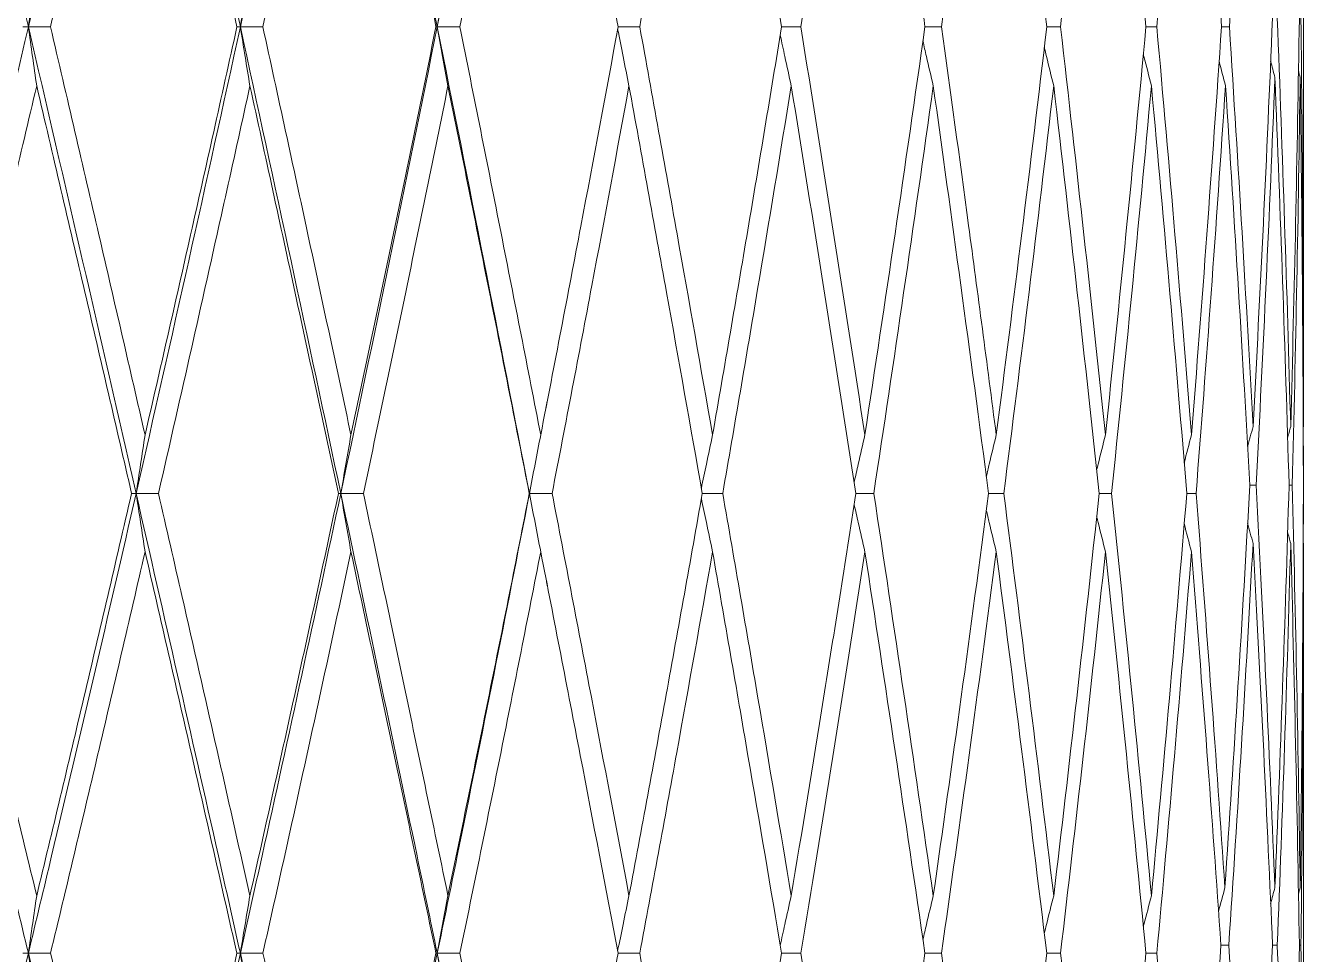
# Model space of a CAD drawing. Extents: x 4138 to 4928, y 0 to 579.
# Drawn here: x 4390.99 to 4399.09, y 411.38 to 417.27 of the extents above; entities that cross this region are included whole.
import ezdxf

# ---------------------------------------------------------------- set-up
doc = ezdxf.new("R2010")
doc.units = 0
doc.header["$LTSCALE"] = 10
doc.header["$MEASUREMENT"] = 0
doc.layers.add('1', color=7, linetype='CONTINUOUS')

msp = doc.modelspace()

# ---------------------------------------------------------------- linework, layer by layer
at = {"layer": '1', "color": 7, "linetype": 'Continuous', "lineweight": 18}
for p, q in [((4399.0925, 419.8803), (4399.0925, 414.7819)), ((4399.0925, 414.7287), (4399.0902, 414.7202)), ((4399.0925, 414.7819), (4399.0925, 414.7287)), ((4399.0925, 413.9878), (4399.0902, 413.9963)), ((4399.0925, 413.9348), (4399.0925, 413.9878)), ((4399.0925, 413.9348), (4399.0925, 408.9827))]:
    msp.add_line(p, q, dxfattribs=at)
for points, degree in [([(4390.3013, 420.2588), (4390.5393, 419.2554), (4390.7742, 418.2568), (4391.0056, 417.2641)], 3), ([(4391.0056, 417.2641), (4391.237, 418.2568), (4391.4649, 419.2554), (4391.6891, 420.2588)], 3), ([(4391.6891, 420.2588), (4391.9133, 419.2554), (4392.1337, 418.2568), (4392.3501, 417.2641)], 3), ([(4392.3501, 417.2641), (4392.5666, 418.2568), (4392.779, 419.2554), (4392.9872, 420.2588)], 3), ([(4392.9872, 420.2588), (4393.1954, 419.2554), (4393.3994, 418.2568), (4393.5989, 417.2641)], 3), ([(4394.1836, 420.2588), (4393.9933, 419.2554), (4393.7983, 418.2568), (4393.5989, 417.2641)], 3), ([(4391.7459, 419.8803), (4391.6452, 419.4328), (4391.4445, 418.5493), (4391.2453, 417.6887), (4391.1461, 417.2641)], 3), ([(4392.3284, 417.2641), (4392.2354, 417.6864), (4392.0453, 418.5448), (4391.8471, 419.4305), (4391.7459, 419.8803)], 3), ([(4393.0517, 419.8803), (4392.957, 419.427), (4392.769, 418.5377), (4392.5843, 417.6829), (4392.4929, 417.2641)], 3), ([(4393.591, 417.2641), (4393.5043, 417.6906), (4393.3277, 418.5532), (4393.1448, 419.4348), (4393.0517, 419.8803)], 3), ([(4394.2552, 419.8803), (4394.1697, 419.4325), (4393.9986, 418.5486), (4393.8278, 417.6884), (4393.7426, 417.2641)], 3), ([(4394.7461, 417.2641), (4394.6678, 417.6889), (4394.5078, 418.5497), (4394.3406, 419.433), (4394.2552, 419.8803)], 3), ([(4395.345, 419.8803), (4395.2738, 419.4645), (4395.1259, 418.6127), (4394.9663, 417.7204), (4394.8834, 417.2641)], 3), ([(4395.783, 417.2641), (4395.7123, 417.6964), (4395.5686, 418.5647), (4395.4203, 419.4405), (4395.345, 419.8803)], 3), ([(4396.311, 419.8803), (4396.2452, 419.4409), (4396.1116, 418.5655), (4395.9743, 417.6968), (4395.9047, 417.2641)], 3), ([(4396.692, 417.2641), (4396.6286, 417.7123), (4396.5016, 418.5966), (4396.3745, 419.4565), (4396.311, 419.8803)], 3), ([(4397.1442, 419.8803), (4397.0873, 419.4326), (4396.9725, 418.5489), (4396.8557, 417.6885), (4396.797, 417.2641)], 3), ([(4397.4646, 417.2641), (4397.4146, 417.6887), (4397.3113, 418.5493), (4397.2011, 419.4328), (4397.1442, 419.8803)], 3), ([(4397.8368, 419.8803), (4397.7908, 419.4344), (4397.6973, 418.5524), (4397.6008, 417.6902), (4397.5519, 417.2641)], 3), ([(4398.0937, 417.2641), (4398.0549, 417.68), (4397.9735, 418.532), (4397.8838, 419.4241), (4397.8368, 419.8803)], 3), ([(4398.3823, 419.8803), (4398.3472, 419.431), (4398.2753, 418.5457), (4398.2004, 417.6869), (4398.1624, 417.2641)], 3), ([(4398.5732, 417.2641), (4398.5452, 417.6771), (4398.4857, 418.5262), (4398.4182, 419.4213), (4398.3823, 419.8803)], 3), ([(4398.7757, 419.8803), (4398.7519, 419.4289), (4398.7026, 418.5414), (4398.6498, 417.6848), (4398.6227, 417.2641)], 3), ([(4391.0584, 417.6393), (4391.0495, 417.5771), (4391.0319, 417.4522), (4391.0144, 417.3269), (4391.0056, 417.2641)], 3), ([(4392.4109, 417.6393), (4392.4007, 417.5771), (4392.3804, 417.4522), (4392.3602, 417.3269), (4392.3501, 417.2641)], 3), ([(4393.667, 417.6393), (4393.6556, 417.5771), (4393.6328, 417.4522), (4393.6102, 417.3269), (4393.5989, 417.2641)], 3), ([(4398.7728, 414.7287), (4398.7958, 415.1558), (4398.8395, 416.0143), (4398.8783, 416.8819), (4398.8965, 417.3179)], 3), ([(4398.9266, 417.3179), (4398.9432, 416.8864), (4398.974, 416.0235), (4399, 415.1603), (4399.0117, 414.7287)], 3), ([(4399.0665, 417.3179), (4399.0599, 416.8843), (4399.0442, 416.0191), (4399.0234, 415.1582), (4399.0117, 414.7287)], 3), ([(4399.0767, 417.3179), (4399.0819, 416.8859), (4399.0897, 416.0224), (4399.0924, 415.1598), (4399.0925, 414.7287)], 3), ([(4390.3013, 414.3049), (4390.5393, 415.2846), (4390.7742, 416.2714), (4391.0056, 417.2641)], 3), ([(4391.0056, 417.2641), (4390.9997, 417.2641), (4390.9879, 417.2641), (4390.9762, 417.2641), (4390.9703, 417.2641)], 3), ([(4391.0056, 417.2641), (4391.029, 417.2641), (4391.0758, 417.2641), (4391.1227, 417.2641), (4391.1461, 417.2641)], 3), ([(4391.0056, 417.2641), (4391.237, 416.2714), (4391.4649, 415.2846), (4391.6891, 414.3049)], 3), ([(4391.0584, 416.8893), (4391.0495, 416.9515), (4391.0319, 417.0762), (4391.0143, 417.2014), (4391.0056, 417.2641)], 3), ([(4391.1461, 417.2641), (4391.2507, 416.8163), (4391.4552, 415.9371), (4391.6505, 415.0906), (4391.7459, 414.6756)], 3), ([(4391.6891, 414.3049), (4391.9133, 415.2846), (4392.1337, 416.2714), (4392.3501, 417.2641)], 3), ([(4391.7459, 414.6756), (4391.8413, 415.0908), (4392.0339, 415.9374), (4392.2298, 416.8165), (4392.3284, 417.2641)], 3), ([(4392.3501, 417.2641), (4392.3465, 417.2641), (4392.3393, 417.2641), (4392.332, 417.2641), (4392.3284, 417.2641)], 3), ([(4392.3501, 417.2641), (4392.3739, 417.2641), (4392.4215, 417.2641), (4392.4691, 417.2641), (4392.4929, 417.2641)], 3), ([(4392.3501, 417.2641), (4392.5666, 416.2714), (4392.779, 415.2846), (4392.9872, 414.3049)], 3), ([(4392.4109, 416.8893), (4392.4007, 416.9515), (4392.3804, 417.0762), (4392.3602, 417.2014), (4392.3501, 417.2641)], 3), ([(4392.4929, 417.2641), (4392.5903, 416.8179), (4392.7808, 415.9403), (4392.9628, 415.0922), (4393.0517, 414.6756)], 3), ([(4393.5989, 417.2641), (4393.3994, 416.2714), (4393.1954, 415.2846), (4392.9872, 414.3049)], 3), ([(4393.0517, 414.6756), (4393.1413, 415.0953), (4393.3208, 415.9465), (4393.5009, 416.821), (4393.591, 417.2641)], 3), ([(4393.5989, 417.2641), (4393.5976, 417.2641), (4393.5949, 417.2641), (4393.5923, 417.2641), (4393.591, 417.2641)], 3), ([(4393.5989, 417.2641), (4393.6228, 417.2641), (4393.6707, 417.2641), (4393.7186, 417.2641), (4393.7426, 417.2641)], 3), ([(4393.5989, 417.2641), (4393.7983, 416.2714), (4393.9933, 415.2846), (4394.1836, 414.3049)], 3), ([(4393.667, 416.8893), (4393.6556, 416.9515), (4393.6328, 417.0762), (4393.6102, 417.2014), (4393.5989, 417.2641)], 3), ([(4393.7426, 417.2641), (4393.8314, 416.8223), (4394.0055, 415.9491), (4394.1731, 415.0966), (4394.2552, 414.6756)], 3), ([(4394.2552, 414.6756), (4394.3431, 415.1264), (4394.5126, 416.0087), (4394.6701, 416.8521), (4394.7461, 417.2641)], 3), ([(4394.8834, 417.2641), (4394.9641, 416.82), (4395.1217, 415.9445), (4395.2718, 415.0943), (4395.345, 414.6756)], 3), ([(4395.345, 414.6756), (4395.421, 415.1102), (4395.5699, 415.9762), (4395.7129, 416.8359), (4395.783, 417.2641)], 3), ([(4395.9047, 417.2641), (4395.9743, 416.8315), (4396.1116, 415.9675), (4396.2452, 415.1058), (4396.311, 414.6756)], 3), ([(4396.311, 414.6756), (4396.3751, 415.0942), (4396.5028, 415.9442), (4396.6292, 416.8199), (4396.692, 417.2641)], 3), ([(4396.797, 417.2641), (4396.8535, 416.856), (4396.9681, 416.0165), (4397.0852, 415.1303), (4397.1442, 414.6756)], 3), ([(4397.1442, 414.6756), (4397.1989, 415.0968), (4397.3071, 415.9495), (4397.4126, 416.8225), (4397.4646, 417.2641)], 3), ([(4397.5519, 417.2641), (4397.6033, 416.816), (4397.7021, 415.9364), (4397.7932, 415.0903), (4397.8368, 414.6756)], 3), ([(4397.8368, 414.6756), (4397.8808, 415.0934), (4397.9678, 415.9427), (4398.0522, 416.8191), (4398.0937, 417.2641)], 3), ([(4398.1624, 417.2641), (4398.2028, 416.8152), (4398.2797, 415.9348), (4398.3493, 415.0895), (4398.3823, 414.6756)], 3), ([(4398.5732, 417.2641), (4398.5429, 416.8171), (4398.4807, 415.9386), (4398.4155, 415.0914), (4398.3823, 414.6756)], 3), ([(4398.6227, 417.2641), (4398.6062, 417.2641), (4398.5897, 417.2641), (4398.5732, 417.2641)], 3), ([(4398.6227, 417.2641), (4398.6514, 416.8188), (4398.7049, 415.951), (4398.7513, 415.1286), (4398.7728, 414.7287)], 3), ([(4398.5576, 417.0454), (4398.5712, 416.9933), (4398.5847, 416.9412), (4398.5983, 416.8893)], 3), ([(4398.9119, 416.943), (4398.9027, 416.9775), (4398.8936, 417.0119), (4398.8844, 417.0464)], 3), ([(4399.072, 416.943), (4399.0681, 416.9574), (4399.0642, 416.9718), (4399.0603, 416.9862)], 3), ([(4398.9119, 416.943), (4398.8944, 416.5087), (4398.8571, 415.6435), (4398.8148, 414.7853), (4398.7925, 414.3579)], 3), ([(4399.0013, 414.3579), (4398.9888, 414.789), (4398.9614, 415.6508), (4398.9292, 416.5124), (4398.9119, 416.943)], 3), ([(4399.0215, 414.3579), (4399.0325, 414.7882), (4399.0518, 415.6493), (4399.0661, 416.5116), (4399.072, 416.943)], 3), ([(4399.0921, 414.3579), (4399.0913, 414.7883), (4399.0871, 415.6495), (4399.0778, 416.5117), (4399.072, 416.943)], 3), ([(4391.0584, 416.8893), (4390.9542, 416.4457), (4390.7469, 415.5714), (4390.542, 414.7228), (4390.4402, 414.3049)], 3), ([(4391.6605, 414.3049), (4391.5634, 414.725), (4391.3659, 415.5759), (4391.162, 416.448), (4391.0584, 416.8893)], 3), ([(4392.4109, 416.8893), (4392.3128, 416.443), (4392.118, 415.566), (4391.9261, 414.72), (4391.831, 414.3049)], 3), ([(4392.9723, 414.3049), (4392.8831, 414.7201), (4392.7004, 415.5661), (4392.5089, 416.4431), (4392.4109, 416.8893)], 3), ([(4393.667, 416.8893), (4393.5777, 416.4485), (4393.3991, 415.577), (4393.2201, 414.7255), (4393.1307, 414.3049)], 3), ([(4394.1826, 414.3049), (4394.1, 414.725), (4393.9316, 415.5758), (4393.7563, 416.4479), (4393.667, 416.8893)], 3), ([(4394.815, 416.8893), (4394.7391, 416.4755), (4394.5822, 415.631), (4394.4142, 414.7526), (4394.3273, 414.3049)], 3), ([(4395.2799, 414.3049), (4395.2061, 414.7232), (4395.0548, 415.5723), (4394.8962, 416.4462), (4394.815, 416.8893)], 3), ([(4395.8441, 416.8893), (4395.7744, 416.4605), (4395.6324, 415.6009), (4395.4848, 414.7375), (4395.4096, 414.3049)], 3), ([(4396.254, 414.3049), (4396.1868, 414.7392), (4396.0513, 415.6042), (4395.9135, 416.4622), (4395.8441, 416.8893)], 3), ([(4396.7448, 416.8893), (4396.6825, 416.4449), (4396.5572, 415.5697), (4396.4309, 414.7219), (4396.3675, 414.3049)], 3), ([(4397.0958, 414.3049), (4397.0368, 414.754), (4396.919, 415.634), (4396.8025, 416.477), (4396.7448, 416.8893)], 3), ([(4397.5085, 416.8893), (4397.4571, 416.4475), (4397.3528, 415.5749), (4397.246, 414.7245), (4397.1921, 414.3049)], 3), ([(4397.7975, 414.3049), (4397.7528, 414.7226), (4397.66, 415.571), (4397.5602, 416.4455), (4397.5085, 416.8893)], 3), ([(4398.1283, 416.8893), (4398.0875, 416.4442), (4398.0044, 415.5682), (4397.9188, 414.7212), (4397.8756, 414.3049)], 3), ([(4398.3524, 414.3049), (4398.3187, 414.7174), (4398.2479, 415.5606), (4398.1695, 416.4403), (4398.1283, 416.8893)], 3), ([(4398.5983, 416.8893), (4398.5687, 416.4423), (4398.5079, 415.5646), (4398.4441, 414.7194), (4398.4116, 414.3049)], 3), ([(4398.7525, 414.3579), (4398.7302, 414.7585), (4398.6824, 415.581), (4398.6276, 416.4461), (4398.5983, 416.8893)], 3), ([(4394.2885, 414.8479), (4394.2965, 414.8879)], 1), ([(4398.7728, 414.7287), (4398.7613, 414.6856), (4398.7498, 414.6424), (4398.7383, 414.5991)], 3), ([(4399.0117, 414.7287), (4399.005, 414.7041), (4398.9984, 414.6794), (4398.9917, 414.6547)], 3), ([(4399.0915, 414.7224), (4399.0919, 414.6009), (4399.0921, 414.4794), (4399.0923, 414.3579)], 3), ([(4391.7459, 414.6756), (4391.7364, 414.6141), (4391.7174, 414.4908), (4391.6985, 414.3669), (4391.6891, 414.3049)], 3), ([(4393.0517, 414.6756), (4393.0409, 414.6141), (4393.0194, 414.4908), (4392.998, 414.3669), (4392.9872, 414.3049)], 3), ([(4394.1836, 414.3049), (4394.1955, 414.3669), (4394.2193, 414.4908), (4394.2432, 414.6141), (4394.2552, 414.6756)], 3), ([(4398.3823, 414.6756), (4398.3669, 414.6163), (4398.3515, 414.557), (4398.3361, 414.4975)], 3), ([(4398.5947, 411.8057), (4398.6235, 412.2285), (4398.6786, 413.0767), (4398.7287, 413.93), (4398.7525, 414.3579)], 3), ([(4398.7525, 414.3579), (4398.7658, 414.3579), (4398.7792, 414.3579), (4398.7925, 414.3579)], 3), ([(4398.7925, 414.3579), (4398.8164, 413.8997), (4398.86, 413.0161), (4398.8957, 412.1983), (4398.9119, 411.8057)], 3), ([(4399.0013, 414.3579), (4398.9887, 413.9227), (4398.9611, 413.062), (4398.929, 412.2212), (4398.9119, 411.8057)], 3), ([(4399.0013, 414.3579), (4399.008, 414.3579), (4399.0147, 414.3579), (4399.0215, 414.3579)], 3), ([(4399.0215, 414.3579), (4399.0323, 413.9322), (4399.0517, 413.0811), (4399.066, 412.2307), (4399.072, 411.8057)], 3), ([(4399.0921, 414.3579), (4399.0913, 413.9306), (4399.0871, 413.078), (4399.0779, 412.2292), (4399.072, 411.8057)], 3), ([(4399.0923, 414.3579), (4399.0921, 414.2369), (4399.0919, 414.1159), (4399.0915, 413.9949)], 3), ([(4390.4402, 414.3049), (4390.5448, 413.8757), (4390.7524, 413.0213), (4390.9569, 412.1747), (4391.0584, 411.7534)], 3), ([(4391.0584, 411.7534), (4391.1578, 412.1663), (4391.3577, 413.0045), (4391.5593, 413.8673), (4391.6605, 414.3049)], 3), ([(4391.6891, 414.3049), (4391.6843, 414.3049), (4391.6748, 414.3049), (4391.6652, 414.3049), (4391.6605, 414.3049)], 3), ([(4391.6891, 414.3049), (4391.7127, 414.3049), (4391.76, 414.3049), (4391.8073, 414.3049), (4391.831, 414.3049)], 3), ([(4391.7459, 413.9348), (4391.7364, 413.9962), (4391.7174, 414.1193), (4391.6985, 414.2429), (4391.6891, 414.3049)], 3), ([(4391.831, 414.3049), (4391.9325, 413.8617), (4392.1307, 412.9933), (4392.3191, 412.1607), (4392.4109, 411.7534)], 3), ([(4392.4109, 411.7534), (4392.5052, 412.172), (4392.6931, 413.0158), (4392.8795, 413.873), (4392.9723, 414.3049)], 3), ([(4392.9872, 414.3049), (4392.9848, 414.3049), (4392.9798, 414.3049), (4392.9748, 414.3049), (4392.9723, 414.3049)], 3), ([(4392.9872, 414.3049), (4393.0111, 414.3049), (4393.059, 414.3049), (4393.1068, 414.3049), (4393.1307, 414.3049)], 3), ([(4393.0517, 413.9348), (4393.0409, 413.9962), (4393.0194, 414.1193), (4392.9979, 414.2429), (4392.9872, 414.3049)], 3), ([(4393.1307, 414.3049), (4393.2245, 413.8636), (4393.4077, 412.9971), (4393.582, 412.1626), (4393.667, 411.7534)], 3), ([(4393.667, 411.7534), (4393.7561, 412.1828), (4393.9312, 413.0376), (4394.0998, 413.8839), (4394.1826, 414.3049)], 3), ([(4394.1836, 414.3049), (4394.1835, 414.3049), (4394.1831, 414.3049), (4394.1828, 414.3049), (4394.1826, 414.3049)], 3), ([(4394.3273, 414.3049), (4394.3034, 414.3049), (4394.2555, 414.3049), (4394.2076, 414.3049), (4394.1836, 414.3049)], 3), ([(4394.2552, 413.9348), (4394.2432, 413.9962), (4394.2193, 414.1193), (4394.1955, 414.2429), (4394.1836, 414.3049)], 3), ([(4394.3273, 414.3049), (4394.4121, 413.868), (4394.5782, 413.0058), (4394.7372, 412.167), (4394.815, 411.7534)], 3), ([(4394.815, 411.7534), (4394.8949, 412.1783), (4395.0522, 413.0285), (4395.2048, 413.8793), (4395.2799, 414.3049)], 3), ([(4395.4096, 414.3049), (4395.4862, 413.8646), (4395.635, 412.999), (4395.7757, 412.1636), (4395.8441, 411.7534)], 3), ([(4395.8441, 411.7534), (4395.9123, 412.1629), (4396.0491, 412.9977), (4396.1858, 413.8639), (4396.254, 414.3049)], 3), ([(4396.3675, 414.3049), (4396.4318, 413.882), (4396.5589, 413.0338), (4396.6833, 412.181), (4396.7448, 411.7534)], 3), ([(4396.7448, 411.7534), (4396.8044, 412.1686), (4396.9227, 413.0091), (4397.0386, 413.8696), (4397.0958, 414.3049)], 3), ([(4397.1921, 414.3049), (4397.246, 413.8855), (4397.3527, 413.0409), (4397.457, 412.1845), (4397.5085, 411.7534)], 3), ([(4397.5085, 411.7534), (4397.5576, 412.1638), (4397.6549, 412.9994), (4397.7503, 413.8648), (4397.7975, 414.3049)], 3), ([(4397.8756, 414.3049), (4397.9205, 413.8729), (4398.0075, 413.0156), (4398.0889, 412.1719), (4398.1283, 411.7534)], 3), ([(4398.3524, 414.3049), (4398.3164, 413.8636), (4398.2429, 412.9971), (4398.1668, 412.1626), (4398.1283, 411.7534)], 3), ([(4398.4116, 414.3049), (4398.3919, 414.3049), (4398.3721, 414.3049), (4398.3524, 414.3049)], 3), ([(4398.4116, 414.3049), (4398.4452, 413.8762), (4398.5092, 413.031), (4398.5672, 412.2101), (4398.5947, 411.8057)], 3), ([(4398.336, 414.1128), (4398.3514, 414.0533), (4398.3669, 413.994), (4398.3823, 413.9348)], 3), ([(4398.7728, 413.9878), (4398.7613, 414.0307), (4398.7498, 414.0738), (4398.7384, 414.1169)], 3), ([(4398.7728, 413.9878), (4398.7497, 413.5606), (4398.701, 412.7088), (4398.6474, 411.8623), (4398.6193, 411.4403)], 3), ([(4398.8965, 411.4403), (4398.8796, 411.8337), (4398.8424, 412.6516), (4398.7974, 413.532), (4398.7728, 413.9878)], 3), ([(4398.9267, 411.4403), (4398.9431, 411.8552), (4398.9737, 412.6947), (4398.9998, 413.5535), (4399.0117, 413.9878)], 3), ([(4399.0117, 413.9878), (4399.005, 414.0124), (4398.9983, 414.0371), (4398.9916, 414.0618)], 3), ([(4399.0665, 411.4403), (4399.0599, 411.8646), (4399.044, 412.7135), (4399.0233, 413.5629), (4399.0117, 413.9878)], 3), ([(4399.0767, 411.4403), (4399.0819, 411.8651), (4399.0897, 412.7146), (4399.0924, 413.5635), (4399.0925, 413.9878)], 3), ([(4391.7459, 413.9348), (4391.6453, 413.4986), (4391.4447, 412.6379), (4391.2455, 411.8008), (4391.1463, 411.3881)], 3), ([(4392.3283, 411.3881), (4392.2342, 411.8031), (4392.043, 412.6425), (4391.8459, 413.5009), (4391.7459, 413.9348)], 3), ([(4393.0517, 413.9348), (4392.9595, 413.5042), (4392.7741, 412.6491), (4392.587, 411.8063), (4392.4931, 411.3881)], 3), ([(4393.5908, 411.3881), (4393.5055, 411.7958), (4393.3305, 412.6279), (4393.1462, 413.4936), (4393.0517, 413.9348)], 3), ([(4394.2552, 413.9348), (4394.1727, 413.5133), (4394.0048, 412.6673), (4393.8311, 411.8155), (4393.7427, 411.3881)], 3), ([(4394.7459, 411.3881), (4394.6677, 411.8004), (4394.5078, 412.6373), (4394.3406, 413.4983), (4394.2552, 413.9348)], 3), ([(4395.345, 413.9348), (4395.2706, 413.5106), (4395.1193, 412.6619), (4394.9629, 411.8127), (4394.8835, 411.3881)], 3), ([(4395.7829, 411.3881), (4395.7137, 411.7989), (4395.5716, 412.6342), (4395.4219, 413.4967), (4395.345, 413.9348)], 3), ([(4396.311, 413.9348), (4396.2433, 413.4939), (4396.1078, 412.6285), (4395.9723, 411.7961), (4395.9048, 411.3881)], 3), ([(4396.6919, 411.3881), (4396.6295, 411.8166), (4396.5037, 412.6696), (4396.3756, 413.5144), (4396.311, 413.9348)], 3), ([(4397.1442, 413.9348), (4397.0875, 413.4991), (4396.9728, 412.639), (4396.8559, 411.8013), (4396.7971, 411.3881)], 3), ([(4397.4646, 411.3881), (4397.4114, 411.8265), (4397.3047, 412.6893), (4397.1977, 413.5243), (4397.1442, 413.9348)], 3), ([(4397.8368, 413.9348), (4397.7903, 413.4945), (4397.6961, 412.6298), (4397.6002, 411.7967), (4397.552, 411.3881)], 3), ([(4398.0936, 411.3881), (4398.0536, 411.805), (4397.9709, 412.6463), (4397.8825, 413.5028), (4397.8368, 413.9348)], 3), ([(4398.3823, 413.9348), (4398.347, 413.4935), (4398.2748, 412.6278), (4398.2002, 411.7957), (4398.1624, 411.3881)], 3), ([(4398.5695, 411.4403), (4398.5414, 411.8427), (4398.4822, 412.6608), (4398.4167, 413.5057), (4398.3823, 413.9348)], 3), ([(4394.2975, 413.7183), (4394.2908, 413.7517)], 1), ([(4398.5947, 411.8057), (4398.5811, 411.7549), (4398.5676, 411.704), (4398.554, 411.6531)], 3), ([(4398.9119, 411.8057), (4398.9027, 411.772), (4398.8935, 411.7382), (4398.8843, 411.7043)], 3), ([(4399.072, 411.8057), (4399.0681, 411.7917), (4399.0642, 411.7777), (4399.0604, 411.7636)], 3), ([(4391.0056, 411.3881), (4391.0144, 411.4492), (4391.0319, 411.5712), (4391.0495, 411.6928), (4391.0584, 411.7534)], 3), ([(4392.4109, 411.7534), (4392.4007, 411.6928), (4392.3804, 411.5712), (4392.3602, 411.4492), (4392.3502, 411.3881)], 3), ([(4393.5989, 411.3881), (4393.6102, 411.4492), (4393.6329, 411.5712), (4393.6556, 411.6928), (4393.667, 411.7534)], 3), ([(4398.3781, 408.9313), (4398.4126, 409.3488), (4398.4791, 410.1846), (4398.5402, 411.0216), (4398.5695, 411.4403)], 3), ([(4398.5695, 411.4403), (4398.5861, 411.4403), (4398.6027, 411.4403), (4398.6193, 411.4403)], 3), ([(4398.6193, 411.4403), (4398.6475, 411.0166), (4398.7013, 410.1747), (4398.7498, 409.3439), (4398.7728, 408.9313)], 3), ([(4398.8965, 411.4403), (4398.8778, 411.0046), (4398.8382, 410.1506), (4398.7951, 409.3319), (4398.7728, 408.9313)], 3), ([(4398.8965, 411.4403), (4398.9066, 411.4403), (4398.9166, 411.4403), (4398.9267, 411.4403)], 3), ([(4398.9267, 411.4403), (4398.9388, 411.1347), (4398.961, 410.5414), (4398.9887, 409.7155), (4399.0045, 409.1878), (4399.0117, 408.9313)], 3), ([(4399.0665, 411.4403), (4399.06, 411.0234), (4399.0444, 410.1883), (4399.0235, 409.3507), (4399.0117, 408.9313)], 3), ([(4399.0665, 411.4403), (4399.0699, 411.4403), (4399.0733, 411.4403), (4399.0767, 411.4403)], 3), ([(4399.0767, 411.4403), (4399.0819, 411.0215), (4399.0897, 410.1845), (4399.0924, 409.3488), (4399.0925, 408.9313)], 3), ([(4390.3013, 408.5205), (4390.5393, 409.4674), (4390.7742, 410.4237), (4391.0056, 411.3881)], 3), ([(4391.0056, 411.3881), (4390.9997, 411.3881), (4390.9879, 411.3881), (4390.976, 411.3881), (4390.9701, 411.3881)], 3), ([(4391.1463, 411.3881), (4391.1228, 411.3881), (4391.0759, 411.3881), (4391.0291, 411.3881), (4391.0056, 411.3881)], 3), ([(4391.0056, 411.3881), (4391.237, 410.4237), (4391.4649, 409.4674), (4391.6891, 408.5205)], 3), ([(4391.0584, 411.0234), (4391.0495, 411.0839), (4391.0319, 411.2052), (4391.0144, 411.327), (4391.0056, 411.3881)], 3), ([(4391.1463, 411.3881), (4391.2478, 410.9659), (4391.4492, 410.1257), (4391.6475, 409.2937), (4391.7459, 408.8799)], 3), ([(4392.3502, 411.3881), (4392.1337, 410.4237), (4391.9133, 409.4674), (4391.6891, 408.5205)], 3), ([(4391.7459, 408.8799), (4391.845, 409.2968), (4392.0411, 410.1319), (4392.2332, 410.969), (4392.3283, 411.3881)], 3), ([(4392.3502, 411.3881), (4392.3465, 411.3881), (4392.3392, 411.3881), (4392.3319, 411.3881), (4392.3283, 411.3881)], 3), ([(4392.3502, 411.3881), (4392.374, 411.3881), (4392.4216, 411.3881), (4392.4692, 411.3881), (4392.4931, 411.3881)], 3), ([(4392.3502, 411.3881), (4392.5666, 410.4237), (4392.779, 409.4674), (4392.9872, 408.5205)], 3), ([(4392.4109, 411.0234), (4392.4007, 411.0839), (4392.3804, 411.2052), (4392.3602, 411.327), (4392.3502, 411.3881)], 3), ([(4392.4931, 411.3881), (4392.5913, 410.9512), (4392.7825, 410.0962), (4392.9636, 409.279), (4393.0517, 408.8799)], 3), ([(4393.5989, 411.3881), (4393.3994, 410.4237), (4393.1954, 409.4674), (4392.9872, 408.5205)], 3), ([(4393.0517, 408.8799), (4393.142, 409.2889), (4393.3222, 410.1159), (4393.5014, 410.961), (4393.5908, 411.3881)], 3), ([(4393.5989, 411.3881), (4393.5975, 411.3881), (4393.5949, 411.3881), (4393.5922, 411.3881), (4393.5908, 411.3881)], 3), ([(4393.7427, 411.3881), (4393.7187, 411.3881), (4393.6708, 411.3881), (4393.6228, 411.3881), (4393.5989, 411.3881)], 3), ([(4393.5989, 411.3881), (4393.7984, 410.4237), (4393.9933, 409.4674), (4394.1836, 408.5205)], 3), ([(4393.667, 411.0234), (4393.6556, 411.0839), (4393.6328, 411.2052), (4393.6102, 411.327), (4393.5989, 411.3881)], 3), ([(4393.7427, 411.3881), (4393.8327, 410.9529), (4394.0081, 410.0997), (4394.1743, 409.2808), (4394.2552, 408.8799)], 3), ([(4394.2552, 408.8799), (4394.3376, 409.2887), (4394.5019, 410.1155), (4394.6649, 410.9608), (4394.7459, 411.3881)], 3), ([(4394.8835, 411.3881), (4394.9651, 410.9519), (4395.1236, 410.0977), (4395.2727, 409.2798), (4395.345, 408.8799)], 3), ([(4395.345, 408.8799), (4395.4171, 409.2787), (4395.5624, 410.0956), (4395.7092, 410.9508), (4395.7829, 411.3881)], 3), ([(4395.9048, 411.3881), (4395.9774, 410.9498), (4396.1175, 410.0936), (4396.2481, 409.2777), (4396.311, 408.8799)], 3), ([(4396.311, 408.8799), (4396.376, 409.2907), (4396.5046, 410.1196), (4396.63, 410.9629), (4396.6919, 411.3881)], 3), ([(4396.7971, 411.3881), (4396.857, 410.9675), (4396.9748, 410.129), (4397.0885, 409.2954), (4397.1442, 408.8799)], 3), ([(4397.1442, 408.8799), (4397.1982, 409.2824), (4397.3058, 410.1029), (4397.4119, 410.9545), (4397.4646, 411.3881)], 3), ([(4397.552, 411.3881), (4397.6024, 410.9612), (4397.7003, 410.1162), (4397.7923, 409.289), (4397.8368, 408.8799)], 3), ([(4398.0936, 411.3881), (4398.0519, 410.9537), (4397.9673, 410.1014), (4397.8806, 409.2816), (4397.8368, 408.8799)], 3), ([(4398.1624, 411.3881), (4398.2006, 410.9764), (4398.2747, 410.1553), (4398.3444, 409.3385), (4398.3781, 408.9313)], 3)]:
    msp.add_open_spline(points, degree=degree, dxfattribs=at)
for points, knots in [([(4394.815, 416.8893), (4394.8024, 416.9515), (4394.7784, 417.071), (4394.7546, 417.191), (4394.7432, 417.2486)], [0, 0, 0, 0, 0.52153, 1, 1, 1, 1]), ([(4394.8834, 417.2641), (4394.8595, 417.2641), (4394.8137, 417.2641), (4394.768, 417.2641), (4394.7461, 417.2641)], [0, 0, 0, 0, 0.521803, 1, 1, 1, 1]), ([(4395.9047, 417.2641), (4395.8811, 417.2641), (4395.8405, 417.2641), (4395.8, 417.2641), (4395.783, 417.2641)], [0, 0, 0, 0, 0.581425, 1, 1, 1, 1]), ([(4396.797, 417.2641), (4396.7739, 417.2641), (4396.7389, 417.2641), (4396.7039, 417.2641), (4396.692, 417.2641)], [0, 0, 0, 0, 0.659429, 1, 1, 1, 1]), ([(4397.4646, 417.2641), (4397.4714, 417.2641), (4397.5005, 417.2641), (4397.5295, 417.2641), (4397.5519, 417.2641)], [0, 0, 0, 0, 0.231935, 1, 1, 1, 1]), ([(4398.1624, 417.2641), (4398.141, 417.2641), (4398.1181, 417.2641), (4398.0952, 417.2641), (4398.0937, 417.2641)], [0, 0, 0, 0, 0.934339, 1, 1, 1, 1]), ([(4395.7743, 417.2121), (4395.784, 417.1667), (4395.8072, 417.0589), (4395.8305, 416.9515), (4395.8441, 416.8893)], [0, 0, 0, 0, 0.419785, 1, 1, 1, 1]), ([(4396.679, 417.1744), (4396.6865, 417.1416), (4396.7084, 417.0464), (4396.7303, 416.9515), (4396.7448, 416.8893)], [0, 0, 0, 0, 0.343347, 1, 1, 1, 1]), ([(4397.5085, 416.8893), (4397.4934, 416.9515), (4397.4735, 417.0332), (4397.4537, 417.1151), (4397.449, 417.1346)], [0, 0, 0, 0, 0.762939, 1, 1, 1, 1]), ([(4398.0771, 417.0919), (4398.0784, 417.0867), (4398.0954, 417.019), (4398.1125, 416.9515), (4398.1283, 416.8893)], [0, 0, 0, 0, 0.076774, 1, 1, 1, 1]), ([(4395.274, 414.338), (4395.2846, 414.389), (4395.3083, 414.5017), (4395.332, 414.6141), (4395.345, 414.6756)], [0, 0, 0, 0, 0.451124, 1, 1, 1, 1]), ([(4396.243, 414.3746), (4396.2517, 414.4133), (4396.2744, 414.5139), (4396.297, 414.6141), (4396.311, 414.6756)], [0, 0, 0, 0, 0.384663, 1, 1, 1, 1]), ([(4397.0813, 414.4128), (4397.0875, 414.4387), (4397.1084, 414.5265), (4397.1294, 414.6141), (4397.1442, 414.6756)], [0, 0, 0, 0, 0.295652, 1, 1, 1, 1]), ([(4397.7811, 414.4534), (4397.7842, 414.4658), (4397.8028, 414.54), (4397.8213, 414.6141), (4397.8368, 414.6756)], [0, 0, 0, 0, 0.167207, 1, 1, 1, 1]), ([(4390.3013, 414.3049), (4390.4886, 413.534), (4390.7242, 412.5598), (4390.9563, 411.5936), (4391.0056, 411.3881)], [0, 0, 0, 0, 0.786882, 1, 1, 1, 1]), ([(4391.0056, 411.3881), (4391.0549, 411.5936), (4391.2856, 412.5598), (4391.5127, 413.534), (4391.6891, 414.3049)], [0, 0, 0, 0, 0.213118, 1, 1, 1, 1]), ([(4391.6891, 414.3049), (4391.8655, 413.534), (4392.0867, 412.5598), (4392.304, 411.5936), (4392.3502, 411.3881)], [0, 0, 0, 0, 0.786882, 1, 1, 1, 1]), ([(4392.9872, 414.3049), (4392.8234, 413.534), (4392.6119, 412.5598), (4392.3963, 411.5936), (4392.3502, 411.3881)], [0, 0, 0, 0, 0.786882, 1, 1, 1, 1]), ([(4392.9872, 414.3049), (4393.1511, 413.534), (4393.3559, 412.5598), (4393.5564, 411.5936), (4393.5989, 411.3881)], [0, 0, 0, 0, 0.786882, 1, 1, 1, 1]), ([(4394.1836, 414.3049), (4394.0339, 413.534), (4393.8399, 412.5598), (4393.6414, 411.5936), (4393.5989, 411.3881)], [0, 0, 0, 0, 0.786882, 1, 1, 1, 1]), ([(4395.2739, 414.2718), (4395.2846, 414.2209), (4395.3082, 414.1083), (4395.332, 413.9962), (4395.345, 413.9348)], [0, 0, 0, 0, 0.451172, 1, 1, 1, 1]), ([(4395.4096, 414.3049), (4395.3859, 414.3049), (4395.3426, 414.3049), (4395.2994, 414.3049), (4395.2799, 414.3049)], [0, 0, 0, 0, 0.549536, 1, 1, 1, 1]), ([(4396.311, 413.9348), (4396.297, 413.9962), (4396.2743, 414.0962), (4396.2517, 414.1966), (4396.243, 414.2352)], [0, 0, 0, 0, 0.615362, 1, 1, 1, 1]), ([(4396.3675, 414.3049), (4396.3442, 414.3049), (4396.3063, 414.3049), (4396.2685, 414.3049), (4396.254, 414.3049)], [0, 0, 0, 0, 0.617199, 1, 1, 1, 1]), ([(4397.0958, 414.3049), (4397.1052, 414.3049), (4397.1373, 414.3049), (4397.1694, 414.3049), (4397.1921, 414.3049)], [0, 0, 0, 0, 0.291628, 1, 1, 1, 1]), ([(4397.8756, 414.3049), (4397.8537, 414.3049), (4397.8277, 414.3049), (4397.8016, 414.3049), (4397.7975, 414.3049)], [0, 0, 0, 0, 0.840845, 1, 1, 1, 1]), ([(4397.1442, 413.9348), (4397.1294, 413.9962), (4397.1084, 414.0835), (4397.0875, 414.1712), (4397.0813, 414.1971)], [0, 0, 0, 0, 0.704598, 1, 1, 1, 1]), ([(4397.7811, 414.1565), (4397.7842, 414.1442), (4397.8027, 414.0701), (4397.8213, 413.9962), (4397.8368, 413.9348)], [0, 0, 0, 0, 0.166991, 1, 1, 1, 1]), ([(4394.7431, 411.4028), (4394.7546, 411.459), (4394.7785, 411.5761), (4394.8024, 411.6928), (4394.815, 411.7534)], [0, 0, 0, 0, 0.479031, 1, 1, 1, 1]), ([(4395.7743, 411.4384), (4395.784, 411.4827), (4395.8073, 411.5879), (4395.8306, 411.6928), (4395.8441, 411.7534)], [0, 0, 0, 0, 0.420415, 1, 1, 1, 1]), ([(4396.679, 411.4752), (4396.6865, 411.5072), (4396.7084, 411.6001), (4396.7303, 411.6928), (4396.7448, 411.7534)], [0, 0, 0, 0, 0.344154, 1, 1, 1, 1]), ([(4397.4489, 411.5139), (4397.4537, 411.533), (4397.4735, 411.613), (4397.4934, 411.6928), (4397.5085, 411.7534)], [0, 0, 0, 0, 0.23853, 1, 1, 1, 1]), ([(4398.1283, 411.7534), (4398.1125, 411.6928), (4398.0955, 411.6268), (4398.0784, 411.5608), (4398.0771, 411.5556)], [0, 0, 0, 0, 0.921579, 1, 1, 1, 1]), ([(4394.8835, 411.3881), (4394.8596, 411.3881), (4394.8137, 411.3881), (4394.7679, 411.3881), (4394.746, 411.3881)], [0, 0, 0, 0, 0.521225, 1, 1, 1, 1]), ([(4395.9048, 411.3881), (4395.8812, 411.3881), (4395.8406, 411.3881), (4395.7999, 411.3881), (4395.7829, 411.3881)], [0, 0, 0, 0, 0.580732, 1, 1, 1, 1]), ([(4396.6919, 411.3881), (4396.7039, 411.3881), (4396.7389, 411.3881), (4396.774, 411.3881), (4396.7971, 411.3881)], [0, 0, 0, 0, 0.341442, 1, 1, 1, 1]), ([(4397.552, 411.3881), (4397.5296, 411.3881), (4397.5005, 411.3881), (4397.4713, 411.3881), (4397.4646, 411.3881)], [0, 0, 0, 0, 0.767092, 1, 1, 1, 1]), ([(4398.0936, 411.3881), (4398.0951, 411.3881), (4398.1181, 411.3881), (4398.141, 411.3881), (4398.1624, 411.3881)], [0, 0, 0, 0, 0.067279, 1, 1, 1, 1])]:
    msp.add_open_spline(points, degree=3, knots=knots, dxfattribs=at)

doc.saveas('drawing.dxf')
